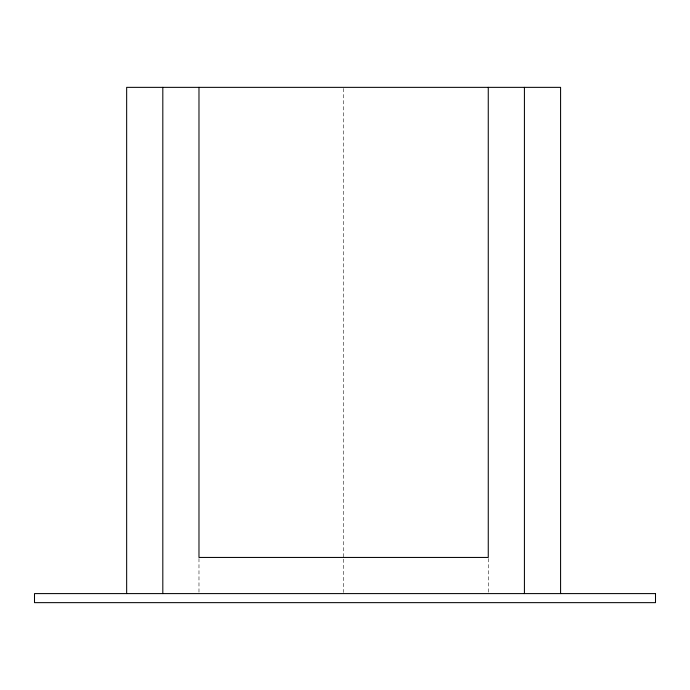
<?xml version="1.0" encoding="UTF-8"?>
<svg xmlns="http://www.w3.org/2000/svg" width="690" height="690" viewBox="0 0 690 690"><rect width="100%" height="100%" fill="white"/><g stroke="black" fill="none" stroke-linecap="round" stroke-linejoin="round"><path stroke-width="0.52" stroke-dasharray="3.45 2.59" d="M488.261 558.503L488.261 592.538M343.62 88.432L343.62 558.055M343.62 559.133L343.62 592.52M198.979 558.503L198.979 592.538"/><path stroke-width="1.03" d="M560.582 593.598L560.582 87.354L126.658 87.354L126.658 593.598M524.417 87.354L524.417 593.598M488.261 87.354L488.261 557.442L198.979 557.442L198.979 87.354M162.814 87.354L162.814 593.598M655.5 593.598L34.5 593.598L34.5 602.646L655.5 602.646L655.5 593.598"/></g></svg>
